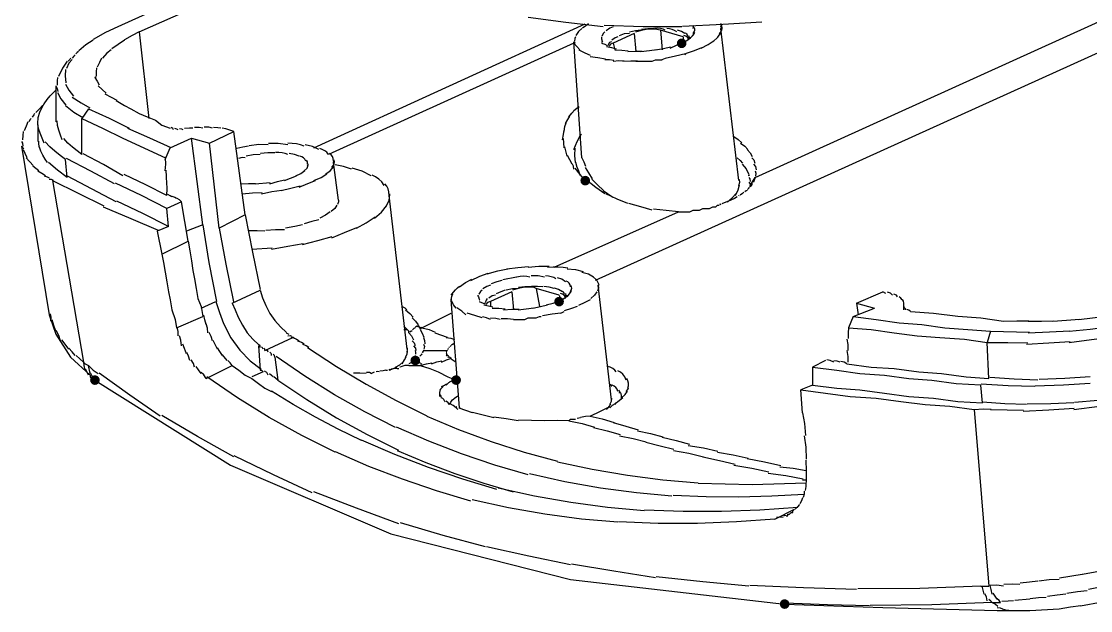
# Model space of a CAD drawing. Header units: millimetres. Extents: x 9 to 367, y 9 to 251.
# Drawn here: x 141.48 to 169.17, y 26.92 to 42.18 of the extents above; entities that cross this region are included whole.
import ezdxf

# ---------------------------------------------------------------- set-up
doc = ezdxf.new("R2010")
doc.units = ezdxf.units.MM
doc.layers.add('图层 1', color=7, linetype='Continuous')

msp = doc.modelspace()

# ---------------------------------------------------------------- hatches: boundary and pattern name
at = {"layer": '图层 1'}
h = msp.add_hatch(color=7, dxfattribs=at)
edge = h.paths.add_edge_path()
edge.add_arc((158.580667, 41.613667), 0.12506, 0, 360)
h = msp.add_hatch(color=7, dxfattribs=at)
edge = h.paths.add_edge_path()
edge.add_arc((156.082965, 38.057631), 0.12506, 0, 360)
h = msp.add_hatch(color=7, dxfattribs=at)
edge = h.paths.add_edge_path()
edge.add_arc((155.405667, 34.925), 0.12506, 0, 360)
h = msp.add_hatch(color=7, dxfattribs=at)
edge = h.paths.add_edge_path()
edge.add_arc((151.680333, 33.400894), 0.12506, 0, 360)
h = msp.add_hatch(color=7, dxfattribs=at)
edge = h.paths.add_edge_path()
edge.add_arc((143.382965, 32.893071), 0.12506, 0, 360)
h = msp.add_hatch(color=7, dxfattribs=at)
edge = h.paths.add_edge_path()
edge.add_arc((152.738667, 32.893071), 0.12506, 0, 360)
h = msp.add_hatch(color=7, dxfattribs=at)
edge = h.paths.add_edge_path()
edge.add_arc((161.247702, 27.093263), 0.12506, 0, 360)

# ---------------------------------------------------------------- linework, layer by layer
at = {"layer": '图层 1', "color": 7, "lineweight": 25}
for points in [[(199.178192, 54.863824), (156.337212, 35.475157)], [(160.485631, 38.142369), (189.611317, 51.350016)], [(148.547702, 44.111333), (143.975702, 42.037)], [(144.526071, 41.909929), (149.013404, 43.899949)], [(149.055667, 38.904439), (156.083, 42.121772)], [(156.548596, 42.037071), (155.580397, 42.150841), (154.600557, 42.279429)], [(156.167737, 42.121808), (156.09899, 42.068671), (156.013573, 42.007861)], [(160.654965, 42.163824), (159.643419, 42.098075), (158.602504, 42.049524)], [(159.596631, 42.037071), (159.608494, 42.095852), (159.598395, 42.127382)], [(143.975702, 42.037071), (143.655644, 41.897767), (143.341407, 41.714279)], [(144.526071, 41.909929), (144.349329, 41.813048), (144.148246, 41.700027)], [(144.526071, 41.909929), (144.780071, 39.666616)], [(155.998404, 41.994667), (155.910209, 41.918423), (155.835773, 41.812281)], [(156.590965, 41.909929), (156.553394, 41.872315), (156.514765, 41.800568)], [(158.580667, 42.037071), (157.583099, 42.039496), (156.570186, 42.076582)], [(156.802667, 42.037071), (156.722322, 42.003865), (156.622397, 41.936529)], [(157.353, 41.867561), (156.802667, 41.613561)], [(157.226071, 41.867561), (157.092191, 41.857595), (156.961487, 41.810058)], [(157.522333, 41.952298), (157.381619, 41.939069), (157.227411, 41.903615)], [(157.353, 41.867561), (157.395333, 41.402247)], [(158.030333, 41.952298), (157.886003, 41.981446), (157.707542, 41.978051), (157.53371, 41.949211), (157.387925, 41.900792)], [(157.861, 41.994667), (157.708159, 41.989022), (157.543147, 41.969619)], [(158.157263, 41.952298), (158.101507, 41.981975), (158.033746, 41.997101), (157.957982, 42.001907), (157.878216, 42.000629)], [(158.030333, 41.952298), (158.072667, 41.444651)], [(158.623035, 41.783141), (158.030369, 41.952122)], [(158.453737, 41.909929), (158.39802, 41.949352), (158.335557, 41.973694), (158.268595, 41.98732), (158.199384, 41.994596)], [(158.665263, 41.867561), (158.578435, 41.919066), (158.475468, 41.951522)], [(158.75, 41.783141), (158.722395, 41.845054), (158.679444, 41.876274)], [(158.792369, 41.740772), (158.864247, 41.806213), (158.909138, 41.870595)], [(158.876965, 41.994667), (158.886666, 42.048774), (158.868851, 42.077217)], [(158.876965, 41.867561), (158.906962, 41.914855), (158.919563, 41.956196), (158.918537, 41.992378), (158.907656, 42.024194)], [(158.876965, 41.867561), (158.909685, 41.881143), (158.917534, 41.892608)], [(159.384929, 41.656035), (159.515854, 41.769497), (159.596243, 41.881108)], [(159.554263, 41.867561), (159.593603, 41.912094), (159.616572, 41.954476), (159.626643, 41.995206), (159.627288, 42.034778)], [(160.062227, 38.057631), (159.596561, 41.994631)], [(159.596631, 41.994667), (159.620973, 42.048509), (159.620973, 42.071925)], [(143.340596, 41.698404), (143.147671, 41.574711), (142.96771, 41.422179)], [(144.145035, 41.698404), (143.816599, 41.470509)], [(155.786702, 41.613667), (149.436702, 38.735)], [(155.786702, 41.656035), (155.804561, 41.642718), (155.811044, 41.621463)], [(155.786702, 41.613667), (155.941571, 41.44645)], [(155.998404, 38.650192), (155.786737, 41.656212)], [(155.828894, 41.783141), (155.810506, 41.737809), (155.804552, 41.667077)], [(156.506369, 41.783141), (156.506633, 41.731856), (156.52436, 41.669194)], [(156.506369, 41.656035), (156.529476, 41.654007), (156.539883, 41.642982)], [(156.506369, 41.613667), (156.586096, 41.589413), (156.651007, 41.555106)], [(156.675702, 41.571263), (156.670057, 41.54551)], [(156.760298, 41.656035), (156.71232, 41.638396), (156.675984, 41.577366)], [(156.802667, 41.613667), (156.73414, 41.588046), (156.700008, 41.533586)], [(156.929596, 41.783141), (156.859393, 41.756859), (156.771199, 41.697769)], [(156.802667, 41.613667), (156.845, 41.444686)], [(158.284404, 41.486526), (158.445315, 41.566342), (158.594848, 41.629753)], [(158.580667, 41.613667), (158.712738, 41.690043), (158.809619, 41.756894)], [(158.623035, 41.783141), (158.623035, 41.656141)], [(158.75, 41.698404), (158.74618, 41.743102), (158.723409, 41.775795), (158.684565, 41.799161), (158.632525, 41.815879)], [(158.75, 41.740772), (158.768118, 41.771602), (158.773768, 41.792146), (158.770886, 41.805612)], [(158.792369, 41.740772), (158.79131, 41.775345)], [(159.088667, 41.486526), (159.263821, 41.583628), (159.418867, 41.685492)], [(142.875, 41.317369), (142.838091, 41.283943), (142.793508, 41.22988)], [(142.959737, 41.402141), (142.926488, 41.380048), (142.888476, 41.341816)], [(143.806369, 41.44451), (143.690657, 41.355257), (143.580238, 41.233196)], [(155.913667, 41.44451), (156.068845, 41.364517), (156.213175, 41.306221)], [(156.209929, 41.275), (156.409117, 41.244705), (156.610685, 41.208325)], [(156.633333, 41.528894), (156.761215, 41.501907), (156.881689, 41.469628)], [(156.845035, 41.44451), (157.032184, 41.436043), (157.193932, 41.421226)], [(157.183702, 41.402141), (157.374378, 41.409726), (157.557646, 41.414136)], [(157.522333, 41.402141), (157.74304, 41.42516), (157.936494, 41.449766)], [(157.903369, 41.44451), (158.112125, 41.480758), (158.293894, 41.523885)], [(158.157263, 41.232631), (158.423301, 41.285813), (158.676904, 41.350106)], [(158.665263, 41.317369), (158.707596, 41.359702)], [(158.707631, 41.359737), (158.916299, 41.428044), (159.103801, 41.504023)], [(142.663298, 41.147859), (142.541369, 40.967986), (142.440342, 40.757687)], [(142.790263, 41.190263), (142.708815, 41.097306), (142.646682, 40.962016)], [(142.748035, 41.232631), (142.73044, 41.196869), (142.693002, 41.15502)], [(143.552298, 41.232631), (143.498896, 41.119125), (143.444701, 40.994506)], [(156.590965, 41.190263), (156.71307, 41.19066), (156.820623, 41.180738)], [(156.802667, 41.147859), (156.95392, 41.165321), (157.091944, 41.162676)], [(157.056737, 41.147859), (157.259937, 41.157604), (157.436679, 41.162323)], [(157.395404, 41.147859), (157.522404, 41.147859), (157.607071, 41.147859)], [(157.606929, 41.147859), (157.691596, 41.147859), (157.818596, 41.147859), (157.903263, 41.190192), (157.987929, 41.190192), (158.072596, 41.190192)], [(158.072702, 41.190263), (158.157369, 41.232596)], [(142.409404, 40.724808), (142.408081, 40.638818), (142.401996, 40.525841)], [(142.620929, 40.936333), (142.607833, 40.773394), (142.627279, 40.590611)], [(143.382965, 40.724808), (143.411716, 40.752148)], [(143.382965, 40.724808), (143.438174, 40.637098), (143.491267, 40.535366)], [(143.425369, 40.978737), (143.415138, 40.876608), (143.415491, 40.759662)], [(142.367035, 40.512929), (142.367035, 39.581596)], [(142.367035, 40.512929), (142.401828, 40.445372), (142.419952, 40.369349)], [(142.620929, 40.555333), (142.705376, 40.401434), (142.830832, 40.244889)], [(143.467737, 40.512929), (143.670584, 40.326663)], [(142.070561, 40.047157), (142.145967, 40.157582), (142.221638, 40.2519), (142.298764, 40.334246), (142.378536, 40.408754)], [(142.409404, 40.343808), (142.50095, 40.173416), (142.632712, 40.008316)], [(142.790263, 40.216667), (143.022787, 40.072204), (143.248168, 39.940442)], [(143.637071, 40.301404), (143.800363, 40.222029), (143.948573, 40.139479)], [(142.028369, 40.005141), (141.951243, 39.919725), (141.854802, 39.819227)], [(141.901404, 39.539369), (141.916386, 39.68888), (141.955908, 39.830058), (142.015009, 39.962239), (142.088729, 40.084763)], [(142.620929, 40.005141), (142.837182, 39.831045), (143.06931, 39.689758)], [(143.213667, 39.920404), (143.044333, 39.666404)], [(143.213667, 39.920404), (143.750991, 39.672225), (144.267414, 39.418754)], [(143.933333, 40.131929), (144.145, 40.005282), (144.314333, 39.920263), (144.526, 39.793263), (144.737667, 39.708596), (144.949333, 39.624282), (145.118667, 39.496929), (145.330333, 39.412263)], [(155.786702, 39.878), (155.864754, 39.931181), (155.929577, 39.9796)], [(141.731929, 39.666474), (141.707588, 39.638208), (141.669488, 39.582161)], [(141.816667, 39.793263), (141.79841, 39.757941), (141.754225, 39.701188)], [(142.536333, 39.115965), (142.490186, 39.238588), (142.447345, 39.360616), (142.415485, 39.48238), (142.402278, 39.604209)], [(143.044333, 38.734929), (143.044333, 39.666616)], [(143.044333, 39.666474), (143.582452, 39.416399), (144.107606, 39.15918)], [(155.575, 39.539369), (155.628049, 39.641586), (155.680833, 39.727399)], [(155.659561, 39.708526), (155.738539, 39.803864), (155.808786, 39.878564)], [(141.520404, 39.327843), (141.516832, 39.227169), (141.505587, 39.110885)], [(141.647333, 39.581737), (141.60134, 39.466776), (141.552436, 39.344671)], [(141.901404, 39.497), (141.905681, 39.542376), (141.90599, 39.558383)], [(141.901404, 39.497), (141.901404, 39.073667)], [(142.070561, 39.031192), (142.012937, 39.157696), (141.962523, 39.283605), (141.925205, 39.409513), (141.906872, 39.536017)], [(144.229596, 39.412228), (144.800302, 39.162593), (145.347196, 38.917986)], [(145.415071, 39.369859), (145.399196, 39.410605), (145.358979, 39.431242)], [(145.542035, 39.369859), (145.507595, 39.394642), (145.450666, 39.405137)], [(145.668965, 39.369859), (145.634966, 39.393848), (145.572656, 39.395612)], [(145.923035, 39.412228), (145.828491, 39.418357), (145.70643, 39.405172)], [(146.176965, 39.412228), (146.081891, 39.435775), (145.960359, 39.432336)], [(146.431035, 39.412228), (146.33067, 39.43895), (146.212313, 39.442919)], [(146.346263, 39.031192), (146.981263, 39.327878)], [(146.642737, 39.412228), (146.563142, 39.427573), (146.454707, 39.436569)], [(146.854263, 39.369859), (146.776696, 39.396979), (146.680343, 39.414309)], [(146.981369, 39.327843), (146.854369, 39.369824)], [(147.277667, 37.168808), (146.981333, 39.327808)], [(155.490263, 39.115965), (155.517162, 39.253328), (155.532949, 39.361851)], [(155.532631, 39.327843), (155.555121, 39.455372), (155.587665, 39.554326)], [(141.478, 39.073596), (141.502606, 39.024119), (141.515042, 38.947654)], [(141.943631, 38.904439), (141.932563, 38.999248), (141.927051, 39.076595)], [(142.620929, 38.608141), (142.484752, 38.710419), (142.346953, 38.816765), (142.215174, 38.932834), (142.097054, 39.064283)], [(143.044333, 38.734929), (142.926803, 38.826574), (142.804444, 38.922784), (142.685261, 39.028518), (142.577256, 39.148738)], [(144.102667, 39.158333), (145.2118, 38.647511)], [(145.330333, 38.904439), (145.880667, 39.158439)], [(146.176965, 36.914526), (145.880631, 39.158192)], [(145.880667, 39.158333), (146.346333, 39.031333)], [(155.532631, 38.904439), (155.52756, 39.038848), (155.519579, 39.153148)], [(155.786702, 38.862071), (155.870707, 39.06946), (155.962385, 39.233193)], [(155.956035, 39.200702), (155.972219, 39.243917), (155.983905, 39.262791)], [(159.935298, 39.200702), (160.045277, 39.126222), (160.136734, 39.040894)], [(141.478, 38.946808), (142.197667, 34.586474)], [(141.478, 38.946808), (141.516497, 38.914485), (141.5288, 38.881897)], [(141.520404, 38.862071), (141.566221, 38.765895), (141.621298, 38.660987)], [(142.155333, 38.523404), (142.094231, 38.614867), (142.03508, 38.713242), (141.983933, 38.818034), (141.946842, 38.928746)], [(145.203369, 38.608141), (145.330369, 38.904474)], [(146.600369, 36.830141), (146.346369, 39.031122)], [(147.362227, 38.946808), (147.216177, 38.926832), (147.062719, 38.893891)], [(147.870404, 38.988824), (147.62443, 38.989882), (147.373693, 38.957074)], [(148.039702, 38.777298), (147.863048, 38.778356), (147.674224, 38.761423)], [(148.378369, 38.988824), (148.129881, 39.02344), (147.878482, 39.017046)], [(148.378369, 38.734929), (148.310933, 38.761669), (148.232319, 38.77713), (148.146296, 38.784192), (148.056635, 38.785729)], [(148.801596, 38.946808), (148.707586, 38.984213), (148.604349, 39.007397), (148.494961, 39.02013), (148.382496, 39.026183)], [(149.182631, 38.862071), (149.018369, 38.942107), (148.832676, 38.983779)], [(149.436702, 38.734929), (149.38992, 38.791253), (149.333911, 38.833619), (149.271354, 38.865799), (149.204927, 38.891563)], [(155.617369, 38.692561), (155.550694, 38.933508)], [(155.828894, 38.523404), (155.810814, 38.712272), (155.823955, 38.900876)], [(160.104596, 39.031192), (160.213208, 38.952655), (160.291921, 38.862212)], [(160.273929, 38.862071), (160.3511, 38.774846), (160.407632, 38.682859)], [(141.604965, 38.650192), (141.782412, 38.45052)], [(142.663298, 38.142369), (142.413046, 38.324843), (142.184226, 38.525838)], [(142.663298, 38.142369), (142.620965, 38.608035)], [(143.890965, 37.972859), (143.27647, 38.302442), (142.64954, 38.633612)], [(144.102667, 38.184737), (143.604721, 38.474676), (143.082433, 38.754826)], [(145.203369, 38.311526), (145.217921, 38.486459), (145.211835, 38.64737)], [(147.277667, 38.650192), (147.19666, 38.657777), (147.099514, 38.629378)], [(147.658702, 38.734929), (147.48465, 38.729241), (147.301338, 38.691538)], [(148.674631, 38.692561), (148.552085, 38.734365), (148.414987, 38.761353)], [(148.843965, 38.565772), (148.821007, 38.613397), (148.785183, 38.648058), (148.740827, 38.673326), (148.69227, 38.692772)], [(148.886333, 38.481035), (148.890611, 38.540699), (148.866578, 38.58581)], [(149.563667, 38.565772), (149.555387, 38.630871), (149.532358, 38.683071), (149.498877, 38.725217), (149.459244, 38.760153)], [(149.521263, 38.396263), (149.577222, 38.485516), (149.586879, 38.562068)], [(149.690596, 37.549808), (149.563596, 38.523474)], [(149.563667, 38.523404), (149.581835, 38.574777), (149.580953, 38.596782)], [(155.744333, 38.481035), (155.627211, 38.707871)], [(155.871263, 38.396263), (155.838454, 38.524674)], [(155.998404, 38.650192), (156.048101, 38.548901), (156.086951, 38.432528)], [(160.020035, 38.650192), (160.093413, 38.582944), (160.157266, 38.505906)], [(160.401071, 38.650192), (160.447152, 38.593483), (160.47974, 38.508728)], [(141.774298, 38.438667), (141.927404, 38.316958)], [(141.901404, 38.311526), (142.009618, 38.250715), (142.101429, 38.19017)], [(145.245561, 37.972859), (145.239079, 38.166358), (145.230744, 38.330223)], [(148.590071, 38.184737), (148.714072, 38.242946), (148.819023, 38.317029)], [(148.801596, 38.311526), (148.87665, 38.379788), (148.909899, 38.456517)], [(148.886333, 38.438667), (148.907368, 38.472754), (148.908558, 38.493347)], [(149.055667, 38.057631), (149.243344, 38.140931), (149.391864, 38.235079)], [(149.351965, 38.227141), (149.481699, 38.316085), (149.557987, 38.417994)], [(150.029263, 38.353894), (149.823637, 38.426919), (149.601343, 38.467136)], [(150.537227, 38.184737), (150.30682, 38.303315), (150.04863, 38.38194)], [(155.786702, 38.353894), (155.779602, 38.428463), (155.748955, 38.483716)], [(156.082965, 38.057631), (155.951599, 38.219777), (155.820498, 38.381129)], [(155.956035, 38.184737), (155.914275, 38.302785), (155.873838, 38.406282)], [(156.082965, 38.396263), (156.162913, 38.259165), (156.264293, 38.108043)], [(160.147, 38.481035), (160.24785, 38.364927), (160.317744, 38.217863)], [(160.443263, 38.481035), (160.494857, 38.421416), (160.508879, 38.339571)], [(160.485631, 38.311526), (160.504593, 38.254684), (160.495509, 38.17747)], [(142.070561, 38.184737), (142.146143, 38.158499), (142.198972, 38.129351)], [(142.197702, 38.1), (142.250751, 38.095634), (142.303535, 38.070367)], [(142.282263, 38.057631), (143.086596, 33.358631)], [(142.282263, 38.057631), (142.952496, 37.729063), (143.615057, 37.407109)], [(143.933333, 37.507439), (142.671094, 38.170661)], [(145.245561, 37.337929), (144.590673, 37.672804), (143.918058, 37.991274)], [(145.245561, 37.676596), (144.701754, 37.946603), (144.14313, 38.213171)], [(145.245561, 37.676596), (145.257423, 37.855366), (145.249441, 38.012441)], [(147.150702, 37.972859), (147.359017, 37.986573), (147.539816, 37.986264)], [(147.531737, 37.972859), (147.922262, 38.010253)], [(147.912596, 37.972859), (148.108608, 38.034463), (148.29536, 38.080456)], [(148.293631, 38.057631), (148.452778, 38.123998), (148.60584, 38.186395)], [(148.674631, 37.888474), (148.89719, 37.982005), (149.097259, 38.065216)], [(150.876071, 37.93049), (150.814081, 38.025437), (150.738664, 38.098721), (150.653721, 38.156064), (150.563157, 38.203188)], [(151.003, 37.676596), (150.997989, 37.768158), (150.975616, 37.846062), (150.939946, 37.912786), (150.89505, 37.970813)], [(156.590965, 37.718965), (156.352972, 37.879038), (156.113656, 38.067156)], [(156.252298, 38.1), (156.399759, 37.946233), (156.556745, 37.804372)], [(159.977667, 37.676596), (160.044121, 37.821279), (160.079619, 37.949293)], [(160.062227, 37.93049), (160.082733, 38.017053), (160.081277, 38.089593)], [(160.316298, 38.184737), (160.323618, 38.195276), (160.329351, 38.181209)], [(160.316298, 38.142369), (160.344741, 38.10321), (160.355456, 38.03336)], [(160.316298, 38.015263), (160.351179, 37.963625), (160.348754, 37.898493)], [(160.401071, 38.015263), (160.395426, 37.959568), (160.350623, 37.896729)], [(160.358702, 37.93049), (160.485702, 38.14251)], [(160.443263, 38.015263), (160.443836, 38.032328)], [(160.485631, 38.142369), (160.443298, 38.015369)], [(145.372702, 37.634228), (145.330633, 37.668138), (145.27216, 37.694905)], [(147.193071, 37.718965), (147.468105, 37.740528), (147.718004, 37.754948)], [(147.701071, 37.718965), (147.968961, 37.77391), (148.222829, 37.814567)], [(148.209035, 37.803737), (148.459904, 37.859829), (148.69728, 37.921212)], [(150.918263, 37.380333), (151.001166, 37.545786), (151.022685, 37.699597)], [(151.468631, 33.697157), (151.002965, 37.67649)], [(151.003, 37.676596), (151.019713, 37.704333), (151.021344, 37.714343)], [(156.548596, 37.803737), (156.795893, 37.633346)], [(157.183702, 37.465071), (156.906639, 37.579635), (156.619257, 37.719071)], [(159.765965, 37.507439), (159.891818, 37.608686), (159.982217, 37.713109)], [(160.062227, 37.676596), (160.053761, 37.655429)], [(160.189369, 37.761333), (160.155811, 37.72363), (160.096588, 37.681958)], [(160.273929, 37.803737), (160.253204, 37.796726), (160.220307, 37.770929)], [(160.316298, 37.888474), (160.315945, 37.861619), (160.288076, 37.830266)], [(145.287929, 36.872157), (144.626427, 37.204209), (143.948785, 37.52409)], [(145.626596, 37.507439), (145.245596, 37.338106)], [(145.499631, 37.591859), (145.452932, 37.618935), (145.394856, 37.644423)], [(145.626596, 37.507439), (145.573724, 37.562693), (145.514766, 37.592811)], [(145.795929, 36.491474), (145.626596, 37.507474)], [(149.648404, 37.422702), (149.595046, 37.335566), (149.502001, 37.25478)], [(149.690596, 37.549808), (149.692889, 37.506152), (149.669782, 37.439741)], [(150.622, 37.084035), (150.801917, 37.244373), (150.937383, 37.408944)], [(157.818631, 37.295561), (157.52609, 37.379125), (157.212912, 37.468775)], [(159.257965, 37.337929), (159.300298, 37.337929), (159.384965, 37.380263), (159.469631, 37.380263), (159.511965, 37.422596)], [(159.512071, 37.422702), (159.554404, 37.422702)], [(159.596631, 37.422702), (159.590281, 37.446073), (159.563823, 37.441399)], [(159.850702, 37.549808), (159.62316, 37.460908)], [(160.020035, 37.634228), (159.950759, 37.598112), (159.853171, 37.551677)], [(143.594667, 37.380333), (144.313848, 37.080252), (145.024828, 36.775672)], [(145.287929, 36.872157), (145.245596, 37.337824)], [(147.277667, 37.168808), (146.600333, 36.830141)], [(147.277667, 37.168808), (147.462302, 36.205283), (147.666781, 35.23488)], [(149.478894, 37.253192), (149.354496, 37.160235), (149.204433, 37.083153)], [(150.156369, 36.830141), (150.409266, 36.96821), (150.643907, 37.117655)], [(155.278737, 35.813824), (158.496071, 37.253157)], [(158.495929, 37.253192), (158.176401, 37.284016), (157.854227, 37.321984)], [(158.495929, 37.253192), (158.580596, 37.253192), (158.665263, 37.253192), (158.707596, 37.253192), (158.792263, 37.253192), (158.876929, 37.295526), (158.961596, 37.295526), (159.046263, 37.295526), (159.130929, 37.337859), (159.215596, 37.337859)], [(159.215596, 37.337929), (159.257929, 37.337929)], [(145.287929, 36.872157), (144.991596, 36.74551)], [(146.176965, 36.914526), (145.753631, 36.745545)], [(146.176965, 36.914526), (146.332892, 35.937243), (146.529037, 34.929798)], [(148.759404, 36.914526), (148.557262, 36.874309), (148.321254, 36.829859)], [(149.182631, 37.041667), (149.00245, 36.997834), (148.800573, 36.937597)], [(149.521263, 36.575894), (149.848729, 36.714624), (150.162966, 36.846475)], [(144.991667, 36.745404), (145.118667, 36.152737)], [(146.600369, 36.830141), (146.77517, 35.890738), (146.967963, 34.918791)], [(147.785631, 36.745404), (147.588429, 36.756031), (147.372176, 36.758457)], [(148.293631, 36.787773), (148.063576, 36.787993), (147.811031, 36.769428)], [(148.759404, 36.406737), (149.153765, 36.51063), (149.527754, 36.613465)], [(145.118631, 36.152843), (145.795965, 36.49151)], [(145.795929, 36.491474), (145.838263, 36.237122), (145.880596, 35.983474), (145.922929, 35.729474), (145.965263, 35.517455), (146.007596, 35.263808), (146.049929, 35.009808), (146.134596, 34.797788), (146.176929, 34.543788)], [(147.447, 36.279596), (147.973344, 36.321577)], [(147.954965, 36.279596), (148.375961, 36.363204), (148.780817, 36.434113)], [(145.118631, 36.152843), (145.160965, 35.940824), (145.203298, 35.687176), (145.245631, 35.433176), (145.287965, 35.178824), (145.330298, 34.96751), (145.372631, 34.71351), (145.457298, 34.459157), (145.499631, 34.247843)], [(153.543071, 35.644667), (153.816782, 35.721881), (154.074354, 35.773431)], [(154.051071, 35.771808), (154.339819, 35.812069), (154.612693, 35.837777)], [(154.601227, 35.813824), (154.879746, 35.846279), (155.149797, 35.846985)], [(155.109404, 35.813824), (155.253221, 35.82718), (155.385497, 35.827802), (155.5099, 35.818437), (155.630104, 35.801829)], [(155.617369, 35.771808), (155.8293, 35.757608), (156.026944, 35.703722)], [(152.823404, 35.306035), (152.980346, 35.422364), (153.142315, 35.506413)], [(153.119667, 35.475192), (153.349722, 35.58689), (153.5684, 35.659695)], [(153.923929, 35.475192), (153.793578, 35.438724), (153.64841, 35.381353)], [(154.304965, 35.559929), (153.949365, 35.48761)], [(154.643631, 35.559929), (154.572933, 35.576576), (154.490526, 35.580126), (154.400446, 35.574019), (154.306729, 35.561693)], [(155.024631, 35.559929), (154.86425, 35.595384), (154.685612, 35.596971)], [(155.320929, 35.517561), (155.267522, 35.548561), (155.201646, 35.569243), (155.127502, 35.582251), (155.049291, 35.590233)], [(155.575, 35.433141), (155.476619, 35.503873), (155.361569, 35.541797)], [(155.701965, 35.306035), (155.688791, 35.362358), (155.663512, 35.403402), (155.630031, 35.433333), (155.592251, 35.456319)], [(155.998404, 35.687071), (156.163768, 35.643326), (156.297912, 35.563598)], [(156.294667, 35.559929), (156.377702, 35.485052), (156.427664, 35.389538)], [(146.939, 34.882631), (147.658667, 35.221298)], [(147.658702, 35.221263), (147.725289, 35.025207), (147.80828, 34.823329), (147.91661, 34.619666), (148.043891, 34.433334), (148.187246, 34.267903), (148.343796, 34.126946)], [(152.611702, 35.09451), (152.668218, 35.171884), (152.722254, 35.233284), (152.775165, 35.282976), (152.828307, 35.325226)], [(153.415965, 35.221263), (153.366179, 35.189204), (153.325654, 35.118252)], [(153.627667, 35.348404), (153.535151, 35.320887), (153.433639, 35.254212)], [(154.178, 35.178894), (153.627667, 34.924894)], [(154.008702, 35.221263), (153.899782, 35.179944), (153.772341, 35.127777)], [(154.347333, 35.263667), (154.194404, 35.256038), (154.0383, 35.221686)], [(154.178, 35.178894), (154.220333, 34.71358)], [(154.812929, 35.263667), (154.763237, 35.286448), (154.69347, 35.298548), (154.609878, 35.30132), (154.518713, 35.296122), (154.344705, 35.26715), (154.198743, 35.218864)], [(154.686, 35.306035), (154.520856, 35.305947), (154.354389, 35.287338)], [(154.982263, 35.306035), (154.846399, 35.319485), (154.689104, 35.318382)], [(154.812929, 35.263667), (154.897596, 34.798)], [(155.405667, 35.09451), (154.813, 35.26349)], [(155.278737, 35.263667), (155.148386, 35.29599), (155.010626, 35.312703)], [(155.490263, 35.178894), (155.391132, 35.236265), (155.28671, 35.269558)], [(155.532631, 35.09451), (155.538077, 35.134809), (155.529897, 35.162111), (155.512589, 35.180483), (155.490651, 35.193993)], [(155.617369, 35.052141), (155.677076, 35.123314), (155.72038, 35.188666)], [(155.701965, 35.178894), (155.732083, 35.273527), (155.718545, 35.34223)], [(155.701965, 35.178894), (155.72247, 35.198209), (155.728423, 35.210644)], [(156.379263, 35.178894), (156.323965, 35.088759), (156.225804, 35.003916)], [(156.421631, 35.348404), (156.427011, 35.273174), (156.403287, 35.198473)], [(156.421631, 35.348404), (156.430848, 35.36569), (156.433979, 35.352284)], [(156.760298, 32.384929), (156.421631, 35.348263)], [(163.110298, 34.882631), (163.787631, 35.178965)], [(163.872333, 35.136526), (163.787667, 35.178859)], [(146.134737, 34.75549), (146.515737, 34.924824)], [(146.515596, 34.925), (146.605422, 34.639074), (146.715621, 34.355264), (146.906038, 33.990949), (147.136705, 33.667215), (147.399982, 33.393288), (147.688229, 33.178397)], [(152.611702, 34.967369), (152.625637, 35.057327), (152.651213, 35.130352)], [(152.611702, 34.925), (152.620125, 34.960586), (152.619816, 34.985325)], [(152.823404, 32.173404), (152.611737, 34.967404)], [(152.738667, 34.75549), (152.673844, 34.842274), (152.626483, 34.93964)], [(153.289, 35.09451), (153.314135, 35.048913), (153.335567, 34.986913)], [(153.331369, 34.967369), (153.342172, 34.971029), (153.351124, 34.960666)], [(153.331369, 34.925), (153.398749, 34.906479), (153.461896, 34.873142)], [(153.543071, 35.009737), (153.519787, 34.960789), (153.486979, 34.895437)], [(153.627667, 34.925), (153.546836, 34.905112), (153.51125, 34.851622)], [(153.754596, 35.09451), (153.672223, 35.073916), (153.582441, 35.015487)], [(153.627667, 34.925), (153.627667, 34.798)], [(155.067035, 34.840263), (155.252773, 34.888505), (155.405702, 34.94786)], [(155.405667, 35.09451), (155.448, 34.96751)], [(155.405667, 34.925), (155.525523, 35.007241), (155.620508, 35.074931)], [(155.575, 35.009737), (155.563221, 35.05831), (155.536327, 35.092993), (155.495873, 35.117092), (155.443414, 35.133915)], [(155.575, 35.052141), (155.586598, 35.109071), (155.574647, 35.132927)], [(155.575, 35.052141), (155.603178, 35.078423), (155.602517, 35.093063)], [(156.209929, 34.967369), (156.071332, 34.899679), (155.911832, 34.82273)], [(164.041667, 35.09451), (163.993027, 35.143899), (163.913961, 35.170004)], [(164.168631, 35.052141), (164.14182, 35.088433), (164.080084, 35.118111)], [(164.295561, 34.967369), (164.257329, 35.017198), (164.210894, 35.052741)], [(164.337929, 34.882631), (164.325141, 34.936165), (164.299124, 34.977529)], [(146.939, 34.882631), (147.01811, 34.714312), (147.096692, 34.522445), (147.203236, 34.312559), (147.329922, 34.120499), (147.473872, 33.950201), (147.632208, 33.805601)], [(151.341667, 34.797859), (151.406357, 34.766462), (151.459142, 34.716014)], [(151.426404, 34.713474), (151.540087, 34.619856), (151.624665, 34.520152)], [(151.849631, 34.247702), (152.611631, 34.628702)], [(152.992737, 34.586333), (152.882671, 34.678849), (152.756729, 34.765544)], [(153.415965, 34.501596), (153.222378, 34.564699), (153.027204, 34.625421)], [(153.458333, 34.882631), (153.479676, 34.878089), (153.480911, 34.863229)], [(153.458333, 34.840263), (153.574, 34.818876), (153.692578, 34.787699)], [(153.670035, 34.75549), (153.844881, 34.753153), (154.005174, 34.73891)], [(153.966298, 34.713474), (154.181933, 34.726792), (154.368465, 34.732172)], [(154.347333, 34.713474), (154.555957, 34.742138), (154.747383, 34.767097)], [(154.728369, 34.75549), (154.925042, 34.797603), (155.104783, 34.841568)], [(155.448035, 34.628737), (155.22971, 34.600118), (154.979899, 34.555359)], [(155.448035, 34.628737), (155.532702, 34.671071)], [(155.871263, 34.797859), (155.723272, 34.744766), (155.540357, 34.685323)], [(163.025702, 34.543965), (163.576035, 34.755631)], [(163.110298, 34.882631), (163.152631, 34.586298)], [(163.110298, 34.882631), (163.575965, 34.755631)], [(164.337929, 34.840263), (164.337929, 34.882596)], [(164.337929, 34.797859), (164.337929, 34.840192)], [(164.337929, 34.797859), (164.337929, 34.755526)], [(164.337929, 34.75549), (164.337929, 34.797824)], [(164.337929, 34.713474), (164.337929, 34.797788)], [(164.337929, 34.75549), (164.339341, 34.78724)], [(164.380333, 34.713474), (164.375924, 34.735435), (164.352464, 34.758983)], [(164.507263, 34.671106), (164.463871, 34.705325), (164.414129, 34.722611)], [(164.507263, 34.671106), (165.099929, 34.628772), (165.734929, 34.544106), (166.327596, 34.501772), (166.920263, 34.416753)], [(142.197702, 34.586333), (142.367035, 34.078333), (142.748035, 33.485667)], [(142.240071, 34.416859), (142.246332, 34.526749), (142.234073, 34.612298)], [(142.367035, 34.162929), (142.317338, 34.310876), (142.27108, 34.451149)], [(145.499631, 34.247702), (146.176965, 34.544035)], [(146.261702, 34.332439), (146.228541, 34.457763), (146.199613, 34.571975)], [(146.303894, 34.120561), (146.296309, 34.237198), (146.262266, 34.348808)], [(151.595561, 34.501596), (151.690238, 34.421383), (151.757133, 34.323443)], [(153.627667, 34.459227), (153.527345, 34.507029), (153.424114, 34.527314)], [(153.881737, 34.459227), (153.765321, 34.486039), (153.631971, 34.50015)], [(154.220404, 34.459227), (154.072678, 34.476337), (153.904315, 34.481805)], [(154.220404, 34.459227), (154.305071, 34.459227), (154.432071, 34.459227)], [(154.431929, 34.459227), (154.516596, 34.459227), (154.601263, 34.501561), (154.685929, 34.501561), (154.812929, 34.501561), (154.897596, 34.543894)], [(154.897702, 34.543965), (154.940035, 34.543965)], [(163.025702, 34.543965), (162.898702, 34.247631)], [(163.025702, 34.543965), (163.618369, 34.459298), (164.211035, 34.374984), (164.803702, 34.332298), (165.396369, 34.247631), (165.989035, 34.205298), (166.581702, 34.162965)], [(166.920404, 34.416859), (167.260614, 34.431279), (167.574101, 34.424267)], [(167.555333, 34.416859), (167.896602, 34.42096), (168.223847, 34.428501)], [(168.190263, 34.416859), (168.552301, 34.443361), (168.88841, 34.470128)], [(168.867737, 34.459227), (169.217913, 34.503325), (169.551421, 34.54848)], [(142.493965, 33.909035), (142.445281, 34.051072), (142.379665, 34.179616)], [(145.542035, 34.036176), (145.538022, 34.149418), (145.513107, 34.261601)], [(146.431035, 33.909035), (146.391039, 34.022056), (146.344957, 34.129521)], [(148.336, 34.120561), (148.408672, 34.078227)], [(151.468631, 34.205333), (151.426298, 34.247667), (151.383965, 34.29)], [(151.384035, 34.205333), (151.468702, 34.205333)], [(151.511, 34.120561), (151.511, 34.162894), (151.468667, 34.205228)], [(151.511, 34.120561), (151.585039, 34.0351), (151.631297, 33.938528)], [(151.595561, 34.162929), (151.572807, 34.158564), (151.538411, 34.130121)], [(151.680333, 34.247702), (151.645982, 34.227197), (151.610836, 34.195844)], [(151.722702, 34.290071), (151.682485, 34.261848)], [(151.722702, 34.290071), (151.760626, 34.305152), (151.773149, 34.295362)], [(151.722702, 34.290071), (151.849702, 34.247737)], [(151.765071, 34.290071), (151.814812, 34.214929)], [(151.807263, 34.247702), (151.826577, 34.232488), (151.814671, 34.214894)], [(151.807263, 34.205333), (151.861238, 34.108805), (151.900396, 34.001428)], [(151.849631, 34.247702), (152.036912, 34.201753), (152.198529, 34.131991)], [(152.188298, 34.120561), (152.510031, 34.007672)], [(162.898596, 34.247702), (162.896215, 34.120658), (162.893304, 33.969008)], [(162.898596, 34.247702), (163.491263, 34.205369), (164.083929, 34.120702), (164.676596, 34.036035), (165.269263, 33.993702), (165.904263, 33.951369), (166.496929, 33.866702)], [(166.581737, 34.162929), (166.497071, 33.866596)], [(166.581737, 34.162929), (167.586801, 34.132591)], [(167.555333, 34.120561), (168.107475, 34.13917), (168.635539, 34.168891)], [(168.613667, 34.162929), (169.162016, 34.21589), (169.692108, 34.283932)], [(142.705667, 33.697157), (142.614253, 33.821379), (142.528925, 33.935282)], [(145.626596, 33.781929), (145.611294, 33.923878), (145.576149, 34.039104)], [(145.753737, 33.570404), (145.706333, 33.708693), (145.659193, 33.819465)], [(146.557965, 33.697157), (146.500374, 33.817278), (146.445429, 33.919407)], [(147.658702, 33.739526), (147.659496, 33.778596), (147.632244, 33.805495)], [(147.785631, 33.655141), (148.505298, 33.993808)], [(148.378369, 34.036176), (148.43693, 34.050596), (148.473266, 34.03406)], [(148.462929, 33.993808), (148.503543, 34.009154), (148.537013, 33.994866)], [(148.505333, 33.993808), (148.600583, 33.954826), (148.671492, 33.913727)], [(148.632263, 33.909035), (148.730776, 33.872655), (148.799127, 33.831777)], [(148.759404, 33.824298), (148.855183, 33.789549), (148.920271, 33.748451)], [(151.595561, 33.909035), (151.653681, 33.85947), (151.678464, 33.785563)], [(151.892035, 33.993808), (151.918361, 33.91677), (151.92696, 33.832588)], [(151.892035, 33.824298), (151.917038, 33.759916), (151.904735, 33.691301)], [(152.484737, 33.993808), (152.600096, 33.974714), (152.697462, 33.947947)], [(152.653894, 33.824298), (152.617911, 33.796781)], [(152.696263, 33.824298), (152.681093, 33.837439), (152.659574, 33.826767)], [(162.856369, 33.951404), (162.885385, 33.811042), (162.887413, 33.657187)], [(166.497, 33.866667), (167.028239, 33.863756), (167.549689, 33.856083)], [(166.539369, 32.935474), (166.497035, 33.866808)], [(167.512929, 33.824298), (168.093778, 33.860634), (168.646052, 33.893795)], [(168.613667, 33.866667), (169.195397, 33.940574), (169.750669, 34.014481)], [(142.875, 33.528), (142.796992, 33.621354), (142.706019, 33.718147)], [(143.086702, 33.358526), (142.898319, 33.52927)], [(145.838298, 33.400894), (145.810605, 33.509285), (145.759629, 33.609739)], [(146.684929, 33.528), (146.621474, 33.633172), (146.560399, 33.72485)], [(146.812071, 33.400894), (146.68754, 33.550472)], [(147.616298, 33.781929), (147.658631, 33.146929)], [(147.743263, 33.697157), (147.726329, 33.732082), (147.696696, 33.756424)], [(147.785631, 33.655141), (147.786866, 33.689625), (147.760584, 33.711938)], [(147.870404, 33.612773), (147.862378, 33.644258), (147.823132, 33.672039)], [(147.954965, 33.528), (147.957859, 33.561393), (147.949012, 33.585326), (147.932293, 33.60291), (147.911573, 33.617253)], [(148.039702, 33.485631), (148.032117, 33.530787), (147.995957, 33.561126)], [(148.886333, 33.739526), (149.638709, 33.247511), (150.404512, 32.787378), (151.185133, 32.361377), (151.981958, 31.971756)], [(151.426404, 33.485631), (151.467988, 33.563243), (151.48179, 33.639795)], [(151.468631, 33.612773), (151.480802, 33.681167), (151.479215, 33.729189)], [(151.637929, 33.781929), (151.68357, 33.723853), (151.692963, 33.662338)], [(151.680333, 33.528), (151.674248, 33.512301), (151.660225, 33.473319)], [(151.680333, 33.655141), (151.690079, 33.610338), (151.685272, 33.560244)], [(151.849631, 33.570404), (151.831331, 33.550957), (151.799537, 33.513254)], [(151.892035, 33.655141), (151.884495, 33.639663), (151.862402, 33.599049)], [(151.892035, 33.655141), (151.976702, 33.655141), (152.103702, 33.655141), (152.188369, 33.655141), (152.273035, 33.655141), (152.400035, 33.655141), (152.484702, 33.655141)], [(152.484737, 33.655141), (152.505595, 33.660256), (152.505551, 33.649497)], [(152.484737, 33.612773), (152.500656, 33.63319)], [(152.484737, 33.612773), (152.499642, 33.613787)], [(152.484737, 33.570404), (152.501494, 33.590953)], [(152.484737, 33.570404), (152.505551, 33.574725)], [(152.484737, 33.528), (152.511857, 33.554238)], [(152.484737, 33.528), (152.520015, 33.539686)], [(152.526965, 33.697157), (152.514265, 33.675637)], [(152.526965, 33.528), (152.542487, 33.518475)], [(152.569333, 33.739526), (152.552047, 33.734234)], [(152.611702, 33.781929), (152.59887, 33.779769), (152.582069, 33.765702)], [(162.856369, 33.655141), (162.882606, 33.506666), (162.885296, 33.356338)], [(142.748035, 33.485631), (143.256035, 33.019965)], [(143.086702, 33.358526), (143.129035, 33.316545), (143.213702, 33.274212)], [(143.128894, 33.147), (143.105787, 33.267033), (143.092205, 33.369603)], [(143.213667, 33.274106), (143.340667, 33.147106), (143.467667, 33.062086)], [(143.256035, 33.062228), (143.21476, 33.2746)], [(145.965263, 33.231737), (145.93219, 33.325444), (145.875304, 33.415182)], [(146.134737, 33.062228), (146.068239, 33.161314), (146.002798, 33.241086)], [(146.261702, 32.935474), (146.939035, 33.274141)], [(146.939, 33.274106), (146.888112, 33.339193), (146.822936, 33.402164)], [(146.939, 33.274106), (147.108333, 33.147106), (147.277667, 33.019753), (147.447, 32.935439), (147.616333, 32.808439), (147.785667, 32.681086), (147.955, 32.596773)], [(148.039702, 33.485631), (148.124369, 32.892965)], [(151.172333, 31.665263), (150.371842, 32.07153), (149.58673, 32.514046), (148.820601, 32.992016), (148.077061, 33.504646)], [(151.003, 33.147), (151.117168, 33.195948), (151.198792, 33.238017)], [(151.172333, 33.231737), (151.278343, 33.291886), (151.355778, 33.358384)], [(151.511, 33.274106), (151.412399, 33.26855), (151.308506, 33.238123)], [(151.341667, 33.316474), (151.40499, 33.415693), (151.446089, 33.491099)], [(151.511, 33.274106), (151.680333, 33.274106), (151.807333, 33.274106)], [(151.637929, 33.358526), (151.585851, 33.345914), (151.515516, 33.314781)], [(151.595561, 33.358526), (151.582861, 33.345826)], [(151.637929, 33.443263), (151.639164, 33.430078), (151.620291, 33.395991)], [(151.637929, 33.358526), (151.680263, 33.400859)], [(151.680333, 33.400894), (151.726812, 33.416372), (151.745244, 33.406186)], [(151.765071, 33.485631), (151.756163, 33.469183), (151.718151, 33.435537)], [(151.722702, 33.400894), (151.75701, 33.390134), (151.774913, 33.3762)], [(151.765071, 33.358526), (151.790691, 33.357644), (151.809168, 33.344062)], [(151.807263, 33.274106), (151.972716, 33.317938), (152.106418, 33.341134)], [(151.807263, 33.316474), (151.82887, 33.322163), (151.848891, 33.306949)], [(151.807263, 33.274106), (152.061263, 33.189439), (152.272929, 33.104772), (152.526929, 32.977772), (152.738596, 32.893106)], [(152.103737, 33.316474), (152.235544, 33.361674), (152.36444, 33.392322)], [(152.357631, 33.358526), (152.492613, 33.419512), (152.621509, 33.459067)], [(152.526965, 33.485631), (152.548131, 33.506445)], [(152.526965, 33.485631), (152.56286, 33.49304), (152.576001, 33.487748)], [(152.569333, 33.485631), (152.597203, 33.472931)], [(152.569333, 33.443263), (152.60589, 33.462048), (152.621544, 33.459138)], [(152.611702, 33.443263), (152.738702, 33.358596)], [(156.887227, 33.104596), (156.850246, 33.154112), (156.801458, 33.191688), (156.744402, 33.220732), (156.682616, 33.244649)], [(162.306035, 33.400894), (161.967369, 33.231914)], [(162.517737, 33.358526), (162.429763, 33.400859), (162.338879, 33.416734)], [(162.687071, 33.358526), (162.611223, 33.380927), (162.521618, 33.393803)], [(162.856369, 33.316474), (162.791722, 33.354178), (162.70538, 33.370449)], [(162.856369, 33.316474), (163.491369, 33.231808), (164.084035, 33.189474), (164.719035, 33.104455), (165.311702, 33.062122), (165.946702, 32.977808), (166.539369, 32.935474)], [(143.213667, 33.019859), (143.1854, 33.095177), (143.140994, 33.175787)], [(143.256035, 33.019859), (143.256035, 32.977878), (143.383035, 32.893212)], [(143.340596, 32.893071), (143.31061, 32.994538), (143.265807, 33.079337)], [(145.076404, 31.961526), (144.287505, 32.504671), (143.490668, 33.069248)], [(146.261702, 32.935474), (146.205213, 33.026491), (146.138935, 33.093166)], [(149.606035, 31.030333), (148.741713, 31.45655), (147.897665, 31.923875), (147.076304, 32.430558), (146.280046, 32.974844)], [(147.743263, 33.104596), (147.446929, 32.977949)], [(147.658702, 33.147), (147.701035, 33.147), (147.743369, 33.104667)], [(147.870404, 33.019859), (147.836052, 33.085784), (147.777623, 33.126045)], [(147.997333, 32.977843), (147.958307, 33.016075), (147.902083, 33.052985)], [(148.124298, 32.893071), (148.019523, 32.97809)], [(150.410298, 33.062228), (150.24608, 33.075809), (150.07657, 33.074575)], [(150.537227, 33.062228), (150.491014, 33.088995), (150.417283, 33.08798)], [(150.537227, 33.062228), (150.621894, 33.104561)], [(150.748929, 33.104596), (150.709815, 33.113504), (150.663557, 33.110241)], [(150.918263, 33.147), (150.849295, 33.135006), (150.758102, 33.121953)], [(150.918263, 33.147), (150.960596, 33.147)], [(151.045404, 33.147), (151.023399, 33.163316), (150.992134, 33.160053)], [(151.214702, 33.189369), (151.138105, 33.188972), (151.058069, 33.173494)], [(151.214702, 33.189369), (151.257035, 33.189369)], [(151.299298, 33.231737), (151.277779, 33.228915)], [(157.141298, 32.893071), (157.107029, 32.978178), (157.056323, 33.043707), (156.994305, 33.094683), (156.926104, 33.136134)], [(161.967369, 33.231737), (161.967369, 32.766071)], [(161.967369, 33.231737), (162.602369, 33.147071), (163.195035, 33.062404), (163.830035, 33.019718), (164.465035, 32.935404), (165.057702, 32.893071), (165.692702, 32.808404), (166.327702, 32.766071)], [(167.809404, 32.893071), (167.194865, 32.91653), (166.561276, 32.957982)], [(169.164, 32.977843), (168.507789, 32.933878), (167.836497, 32.911874)], [(143.382965, 32.893071), (143.385743, 32.923806)], [(143.382965, 32.893071), (146.896631, 30.691737), (151.045298, 28.913737), (155.701965, 27.728051), (161.247631, 27.093404)], [(148.124298, 32.893071), (148.871928, 32.388516), (149.641816, 31.916802), (150.432672, 31.480344), (151.243206, 31.081557)], [(152.315263, 32.638824), (152.364299, 32.694254), (152.398518, 32.72984)], [(152.357631, 32.723596), (152.436301, 32.764783), (152.487454, 32.796974)], [(152.484737, 32.765965), (152.54665, 32.827083), (152.608562, 32.861215)], [(152.569333, 32.850702), (152.678959, 32.891668), (152.760539, 32.921257)], [(152.738667, 32.893071), (152.738667, 32.850737)], [(156.760298, 32.723596), (156.754654, 32.769766), (156.733134, 32.787096)], [(156.929596, 32.596808), (156.906632, 32.654454), (156.871564, 32.698672), (156.828294, 32.733234), (156.780724, 32.761908)], [(157.141298, 32.596808), (157.189452, 32.645315), (157.205856, 32.691705)], [(157.183702, 32.681192), (157.201462, 32.74844), (157.201694, 32.813307), (157.187373, 32.87447), (157.161477, 32.930606)], [(161.967369, 32.765965), (161.671035, 32.638965)], [(161.967369, 32.765965), (162.602369, 32.681298), (163.195035, 32.638965), (163.830035, 32.554298), (164.465035, 32.469631), (165.100035, 32.427298), (165.735035, 32.342631), (166.370035, 32.300298)], [(166.370035, 32.300192), (166.327702, 32.765859)], [(167.724631, 32.723596), (167.036141, 32.740397), (166.341037, 32.783921)], [(169.164, 32.808333), (168.46647, 32.758415), (167.735603, 32.733897)], [(150.283333, 31.326596), (149.686527, 31.621193), (149.099014, 31.933153), (148.521754, 32.262775), (147.955706, 32.610354)], [(152.315263, 32.554439), (152.327037, 32.619835), (152.342779, 32.659567)], [(152.315263, 32.469667), (152.320158, 32.542559), (152.320554, 32.586083)], [(152.357631, 32.427298), (152.347621, 32.473777), (152.332584, 32.510201)], [(152.357631, 32.427298), (152.37236, 32.437925)], [(152.442369, 32.342561), (152.417101, 32.390098), (152.379927, 32.432872)], [(152.611702, 32.342561), (152.648788, 32.384497), (152.67873, 32.411353)], [(152.653894, 32.384929), (152.692126, 32.421001), (152.712102, 32.436435)], [(152.696263, 32.427298), (152.756544, 32.465045), (152.807035, 32.492209)], [(156.717894, 32.258141), (156.762388, 32.346512), (156.769047, 32.421124)], [(156.929596, 32.342561), (157.00099, 32.395742), (157.054127, 32.444161)], [(156.972, 32.554439), (156.975131, 32.599154), (156.956831, 32.628523)], [(157.014369, 32.384929), (157.025057, 32.445949), (157.023938, 32.495525), (157.013624, 32.536635), (156.99673, 32.572254)], [(157.014369, 32.427298), (157.116365, 32.516507), (157.175235, 32.602276)], [(161.670929, 32.638824), (162.305929, 32.55451), (162.940929, 32.469843), (163.618263, 32.427157), (164.253263, 32.34249), (164.888263, 32.258176), (165.523263, 32.215843), (166.158263, 32.131176)], [(161.713298, 32.046263), (161.670965, 32.638929)], [(169.968263, 32.427298), (169.370922, 32.363048), (168.756118, 32.309117)], [(152.442369, 32.342561), (152.466622, 32.348955)], [(152.569333, 32.258141), (152.528852, 32.305898), (152.478317, 32.343866)], [(152.569333, 32.258141), (152.597644, 32.321288), (152.624367, 32.359036)], [(152.738667, 32.173404), (152.662731, 32.231965), (152.585208, 32.275709)], [(152.738667, 32.173404), (152.754057, 32.190249), (152.743253, 32.198098)], [(152.738667, 32.173404), (152.781, 32.131071)], [(153.162071, 32.046263), (152.817759, 32.167266)], [(152.823404, 32.173404), (152.838617, 32.177549), (152.851979, 32.153648)], [(156.209929, 31.961526), (156.474998, 32.084777), (156.720752, 32.205648)], [(156.633333, 32.131035), (156.678963, 32.177905), (156.710768, 32.216011), (156.732254, 32.248758), (156.746928, 32.279555)], [(156.717894, 32.173404), (156.792904, 32.242901), (156.863944, 32.291232)], [(156.845035, 32.258141), (156.887369, 32.300122), (156.929702, 32.342455)], [(166.158333, 32.131035), (166.391078, 32.150262), (166.596836, 32.141971)], [(166.158333, 32.131035), (166.539333, 27.559035)], [(167.512929, 32.258141), (166.950117, 32.279131), (166.37381, 32.318113)], [(166.581737, 32.131035), (167.013714, 32.122216), (167.435107, 32.116571)], [(167.428369, 32.088667), (168.089342, 32.123371), (168.74423, 32.162044)], [(168.740596, 32.300192), (168.142902, 32.275233), (167.533038, 32.266678)], [(168.740596, 32.131035), (169.404303, 32.217642), (170.062454, 32.305308)], [(146.981369, 30.903192), (146.041701, 31.431301), (145.116585, 31.977401)], [(151.976596, 31.961526), (152.803695, 31.612397), (153.645147, 31.300244), (154.499431, 31.02619), (155.365027, 30.791362)], [(153.712227, 31.91951), (153.165422, 32.053565)], [(154.347333, 31.834737), (154.033978, 31.886199), (153.716919, 31.934221)], [(155.024631, 31.834737), (154.354354, 31.858021)], [(155.659561, 31.834737), (155.701894, 31.877071), (155.786561, 31.877071), (155.828894, 31.877071)], [(155.956035, 31.91951), (155.871016, 31.902576)], [(156.209929, 31.961526), (156.092719, 31.948914), (155.963338, 31.920956)], [(156.209929, 31.961526), (156.525004, 31.888809), (156.830818, 31.79572)], [(161.713298, 32.046263), (161.763878, 31.767745), (161.786676, 31.46171)], [(154.601227, 30.437772), (153.740036, 30.692539), (152.880598, 30.982065), (152.028634, 31.308566), (151.189866, 31.674259)], [(155.659561, 31.834737), (155.352865, 31.842895), (155.030558, 31.836501)], [(155.659561, 31.834737), (155.999418, 31.768724), (156.325253, 31.674929)], [(156.294667, 31.665263), (156.651986, 31.575216), (156.986817, 31.480407)], [(156.802667, 31.792369), (157.137717, 31.699323), (157.452131, 31.606808)], [(157.437596, 31.58049), (157.770662, 31.510243), (158.09341, 31.422799)], [(153.797, 30.056737), (152.908463, 30.326166), (152.023762, 30.627047), (151.148058, 30.962654), (150.286508, 31.336262)], [(156.972, 31.453737), (157.322793, 31.381462), (157.662739, 31.291459)], [(158.072702, 31.411333), (158.433594, 31.327769), (158.779669, 31.238119)], [(161.755667, 31.453737), (161.795663, 31.153391), (161.806819, 30.846959)], [(153.119667, 29.760474), (152.233434, 30.025758), (151.349516, 30.324346), (150.473403, 30.658851), (149.610586, 31.031886)], [(151.214702, 31.072702), (151.957702, 30.760273), (152.705232, 30.476155), (153.458385, 30.221405), (154.218252, 29.997083)], [(157.649298, 31.284228), (158.0202, 31.19396), (158.381312, 31.100783)], [(158.368965, 31.072702), (158.763723, 30.999721), (159.150015, 30.907955)], [(158.75, 31.199808), (159.144009, 31.139218), (159.516586, 31.052699)], [(159.512071, 31.030333), (159.910136, 30.955941), (160.305821, 30.868056)], [(149.013298, 29.972), (148.006603, 30.442517), (146.991176, 30.932614)], [(155.363298, 30.776404), (156.264805, 30.584868), (157.17415, 30.43077), (158.089383, 30.31464), (159.008551, 30.237007)], [(159.131035, 30.903192), (159.557014, 30.809221), (159.969235, 30.714456)], [(160.273929, 30.861176), (160.721825, 30.774084), (161.146702, 30.68514)], [(161.798035, 30.818808), (161.807075, 30.539716), (161.80368, 30.239194)], [(159.935298, 30.691667), (160.399686, 30.613659), (160.839467, 30.521628)], [(160.824298, 30.480141), (161.281674, 30.422727), (161.728467, 30.337266)], [(161.120561, 30.649298), (161.47228, 30.613315), (161.80495, 30.551931)], [(158.326596, 29.887227), (157.406513, 29.973664), (156.481701, 30.096645), (155.557351, 30.258851), (154.638657, 30.462961)], [(159.003894, 30.225894), (160.406935, 30.190925), (161.806008, 30.231891)], [(161.713298, 30.310631), (161.797965, 30.310631)], [(161.798035, 30.225894), (161.79636, 30.136024), (161.781455, 30.037158)], [(151.256929, 29.167561), (150.160672, 29.57374), (149.050657, 30.00188)], [(157.606929, 29.506192), (156.658238, 29.595528), (155.709911, 29.721872), (154.765354, 29.887837), (153.827974, 30.096037)], [(161.755667, 29.929596), (160.912605, 29.885196), (160.063656, 29.863847), (159.2114, 29.869023), (158.358417, 29.904196)], [(161.755667, 30.014369), (161.754652, 29.940153), (161.725328, 29.851385)], [(156.929596, 29.209929), (155.983016, 29.294888), (155.035973, 29.419171), (154.092238, 29.58453), (153.155579, 29.792718)], [(161.628737, 29.675702), (161.581465, 29.614715), (161.520434, 29.550819)], [(161.713298, 29.844859), (161.684106, 29.766498), (161.637451, 29.687873)], [(161.586333, 29.590965), (160.601157, 29.525194), (159.61016, 29.488924), (158.616121, 29.487182), (157.621817, 29.524995)], [(160.993631, 29.294667), (161.501631, 29.548667)], [(161.290071, 29.379439), (161.256601, 29.382702), (161.214929, 29.37062)], [(161.290071, 29.379439), (161.332404, 29.379439), (161.332404, 29.421773), (161.374737, 29.421773), (161.417071, 29.463753), (161.459404, 29.463753), (161.459404, 29.506086), (161.501737, 29.54842)], [(153.500702, 28.575), (152.402681, 28.868247), (151.296194, 29.196947)], [(160.993631, 29.294667), (159.998947, 29.223554), (158.989016, 29.184027), (157.96989, 29.18121), (156.947623, 29.220231)], [(161.205333, 29.337071), (161.124768, 29.342186), (161.034942, 29.331426)], [(155.701965, 28.109228), (154.620789, 28.332492), (153.526384, 28.579833)], [(157.903369, 27.770561), (156.819459, 27.94276), (155.729199, 28.122633)], [(169.587227, 27.982439), (169.28988, 27.921585), (168.963164, 27.860731)], [(160.316298, 27.559035), (159.125894, 27.670072), (157.917762, 27.800688)], [(168.359561, 27.728192), (168.098417, 27.719373), (167.830394, 27.688328)], [(168.952298, 27.855333), (168.368098, 27.762553)], [(163.110298, 27.474298), (161.737596, 27.509796), (160.34452, 27.578367)], [(166.327667, 27.559035), (164.746208, 27.498446), (163.139614, 27.483894)], [(166.327667, 27.559035), (166.454667, 27.559035), (166.539333, 27.559035)], [(166.412227, 27.347157), (166.388459, 27.456077), (166.359664, 27.560235)], [(166.920404, 27.559035), (166.74697, 27.579188), (166.567979, 27.573146)], [(166.623929, 27.347157), (166.599103, 27.467498), (166.568191, 27.573287)], [(167.343631, 27.601404), (167.137609, 27.609915), (166.927354, 27.596465)], [(167.809404, 27.686176), (167.587154, 27.659145), (167.349029, 27.633965)], [(169.079263, 27.431929), (168.832451, 27.412791), (168.557857, 27.368782)], [(169.714369, 27.559035), (169.422754, 27.526977), (169.114999, 27.469782)], [(166.497, 27.178), (166.474025, 27.278012), (166.433853, 27.358975)], [(166.623929, 27.135631), (166.587285, 27.170556), (166.536088, 27.215006)], [(166.751071, 27.220404), (166.646648, 27.372451)], [(166.835631, 27.135631), (166.804058, 27.182551), (166.752376, 27.228412)], [(167.174298, 27.178), (167.036627, 27.171033), (166.873026, 27.158244)], [(167.597702, 27.220404), (167.208588, 27.187596)], [(168.020929, 27.262773), (167.824829, 27.255849), (167.603593, 27.23067)], [(168.528894, 27.347157), (168.302587, 27.325241), (168.054055, 27.29036)], [(168.909929, 27.050894), (169.468729, 27.147908)], [(161.247702, 27.093263), (163.787702, 27.008596)], [(163.448929, 27.050894), (162.359022, 27.074222), (161.258532, 27.116864)], [(166.623929, 27.135631), (165.056053, 27.076718), (163.464099, 27.059079)], [(163.787596, 27.008526), (166.750929, 26.924212)], [(166.623929, 27.135631), (166.750929, 27.135631), (166.835596, 27.135631)], [(166.623929, 27.135631), (166.707494, 27.088624), (166.772802, 27.040029)], [(166.751071, 27.008526), (166.827623, 26.99781), (166.891476, 26.970426)], [(166.751071, 26.924106), (167.047404, 26.924106)], [(166.878, 26.966474), (167.002178, 26.937899)], [(166.962596, 26.924106), (167.022524, 26.933234), (167.052554, 26.933631)], [(167.047333, 26.924106), (167.597667, 26.924106), (168.359667, 26.966439)], [(168.359561, 26.966474), (168.651925, 27.018641), (168.915186, 27.055727)]]:
    msp.add_lwpolyline(points, dxfattribs=at)
for points in [[(151.849631, 34.247702), (151.862078, 34.261637)], [(152.526965, 33.697157), (152.536887, 33.714796)]]:
    msp.add_lwpolyline(points, close=True, dxfattribs=at)

doc.saveas('drawing.dxf')
